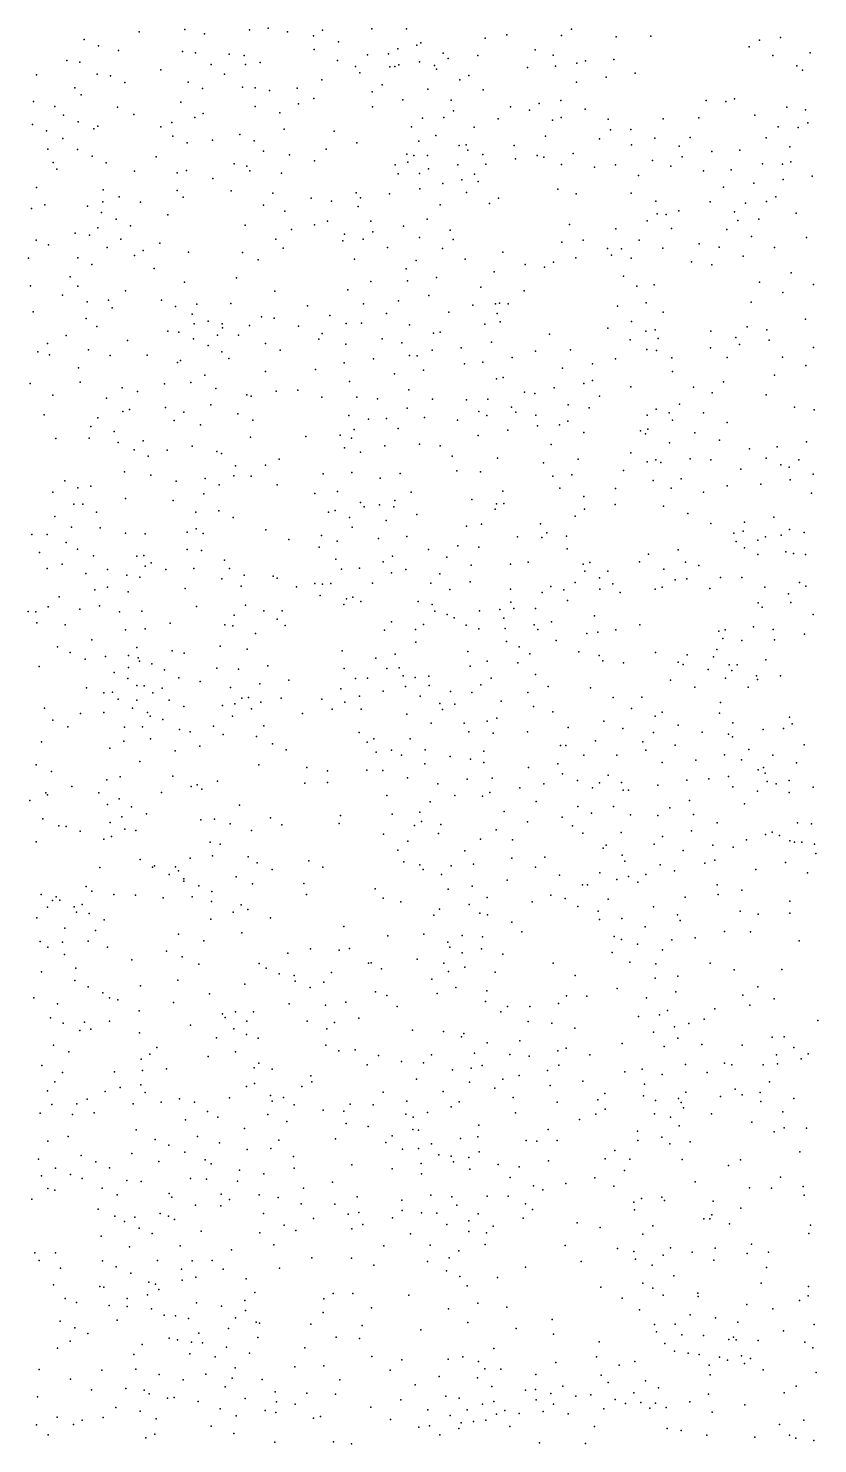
# Model space of a CAD drawing. Header units: inches. Extents: x 1412000 to 4237944, y 4931095 to 14792305.
# Drawn here: x 2823715.2 to 2823797.2, y 9862139 to 9862286 of the extents above; entities that cross this region are included whole.
import ezdxf

# ---------------------------------------------------------------- set-up
doc = ezdxf.new("R2010")
doc.units = ezdxf.units.IN
doc.header["$MEASUREMENT"] = 0

# ---------------------------------------------------------------- blocks, each defined once
blk = doc.blocks.new('SHORTSTLIDAR')
for p in [(1412175.59, 4931242.13), (1412180.32, 4931242.36), (1412187.06, 4931242.34), (1412188.98, 4931242.49), (1412191, 4931242.13), (1412194.65, 4931242.31), (1412199.75, 4931242.44), (1412203.36, 4931242.43), (1412220.5, 4931242.41), (1412169.89, 4931241.31), (1412171.35, 4931240.67), (1412182.37, 4931241.92), (1412193.69, 4931241.71), (1412196.28, 4931241.07), (1412204.42, 4931240.75), (1412204.84, 4931240.97), (1412211.54, 4931241.48), (1412213.77, 4931241.81), (1412219.46, 4931241.74), (1412225.13, 4931241.61), (1412228.75, 4931241.66), (1412240.04, 4931241.24), (1412242.21, 4931241.52), (1412173.44, 4931240.18), (1412180.08, 4931240.09), (1412181.43, 4931239.95), (1412184.93, 4931239.8), (1412186.5, 4931239.67), (1412193.76, 4931240.27), (1412199.31, 4931239.74), (1412201.49, 4931239.82), (1412202.45, 4931240.36), (1412207.18, 4931239.89), (1412207.7, 4931239.36), (1412210.76, 4931239.67), (1412216.73, 4931240.25), (1412218.59, 4931239.7), (1412224.89, 4931239.25), (1412238.95, 4931240.57), (1412241.42, 4931239.68), (1412245.3, 4931239.95), (1412168.08, 4931239.14), (1412169.44, 4931238.98), (1412171.21, 4931237.73), (1412177.83, 4931238.19), (1412183.07, 4931238.73), (1412184.44, 4931237.72), (1412186.64, 4931238.73), (1412188.15, 4931238.95), (1412196.18, 4931239.16), (1412198.07, 4931238.53), (1412198.5, 4931237.87), (1412201.63, 4931238.48), (1412202.15, 4931238.53), (1412202.55, 4931238.68), (1412204.71, 4931239.01), (1412206.26, 4931238.64), (1412206.47, 4931238.24), (1412215.93, 4931238.41), (1412218.83, 4931238.55), (1412221.06, 4931238.85), (1412221.96, 4931239.12), (1412227.11, 4931237.84), (1412243.91, 4931238.6), (1412244.51, 4931238.13), (1412164.91, 4931237.67), (1412168.91, 4931236.31), (1412172.62, 4931237.54), (1412174.09, 4931236.87), (1412180.69, 4931236.89), (1412186.32, 4931236.39), (1412187.64, 4931236.29), (1412192.01, 4931236.26), (1412194.57, 4931237.12), (1412200.83, 4931236.63), (1412208.91, 4931237.12), (1412209.85, 4931237.6), (1412221.01, 4931236.89), (1412224.1, 4931237.41), (1412164.61, 4931234.87), (1412169.55, 4931235.57), (1412179.91, 4931234.82), (1412182.17, 4931236.22), (1412189.12, 4931236.01), (1412193.74, 4931235.2), (1412199.79, 4931235.89), (1412202.99, 4931235.06), (1412205.58, 4931236.18), (1412208.01, 4931235.04), (1412211.31, 4931236.09), (1412219.4, 4931235), (1412234.5, 4931235), (1412236.54, 4931234.89), (1412237.43, 4931235.17), (1412166.82, 4931234.36), (1412167.74, 4931233.45), (1412173.34, 4931234.29), (1412175.03, 4931233.54), (1412182.23, 4931233.64), (1412187.64, 4931234.36), (1412190.21, 4931233.69), (1412192.13, 4931234.64), (1412199.83, 4931234.33), (1412208.26, 4931233.92), (1412214.18, 4931234.33), (1412216.14, 4931233.98), (1412217.15, 4931234.66), (1412221.92, 4931234.1), (1412239.54, 4931233.45), (1412242.86, 4931234.28), (1412244.83, 4931234.01), (1412164.52, 4931232.48), (1412165.97, 4931231.82), (1412169.26, 4931232.77), (1412170.88, 4931232.04), (1412171.29, 4931232.32), (1412177.84, 4931232.25), (1412178.98, 4931232.7), (1412181.38, 4931233.22), (1412190.65, 4931232), (1412203.88, 4931232.24), (1412205.02, 4931233.17), (1412207.24, 4931233.23), (1412210.38, 4931232.22), (1412212.89, 4931233.08), (1412218.53, 4931232.94), (1412219.43, 4931233.21), (1412224.3, 4931233.05), (1412224.56, 4931231.94), (1412226.66, 4931231.98), (1412230.01, 4931233.1), (1412233.73, 4931233.2), (1412241.99, 4931232.26), (1412244.05, 4931232.19), (1412245.04, 4931232.67), (1412167.67, 4931231.04), (1412179.07, 4931231.28), (1412180.59, 4931230.6), (1412183.22, 4931230.88), (1412186.05, 4931231.45), (1412187.52, 4931230.8), (1412195.86, 4931231.81), (1412198.21, 4931230.6), (1412204.64, 4931230.76), (1412206.42, 4931231.35), (1412209.57, 4931230.37), (1412217.81, 4931231.28), (1412223.42, 4931231), (1412226.73, 4931230.38), (1412229.16, 4931231.09), (1412232.84, 4931231.14), (1412240.72, 4931231.12), (1412166.09, 4931229.95), (1412169.17, 4931229.89), (1412170.7, 4931229.2), (1412177.37, 4931229.12), (1412188.49, 4931229.73), (1412191.19, 4931229.33), (1412195.03, 4931229.92), (1412203.39, 4931229.43), (1412204.11, 4931229.26), (1412205.53, 4931229.27), (1412208.82, 4931230.31), (1412209.73, 4931229.83), (1412211.29, 4931229.37), (1412214.56, 4931230.3), (1412214.68, 4931228.94), (1412216.95, 4931229.26), (1412217.63, 4931229.1), (1412220.68, 4931229.47), (1412231.7, 4931230.25), (1412231.99, 4931229.14), (1412235.07, 4931229.69), (1412237.98, 4931229.84), (1412243.19, 4931230.18), (1412166.66, 4931228.54), (1412167.05, 4931227.87), (1412172.16, 4931228.53), (1412175.1, 4931227.65), (1412179.53, 4931227.46), (1412180.49, 4931227.72), (1412185.45, 4931228.41), (1412186.79, 4931228.18), (1412187.1, 4931227.67), (1412190.38, 4931227.44), (1412193.82, 4931228.71), (1412202.19, 4931228.31), (1412203.5, 4931228.57), (1412204.72, 4931227.41), (1412205.65, 4931227.9), (1412208.68, 4931228.3), (1412211.59, 4931228.38), (1412219.45, 4931228.34), (1412222.89, 4931228.05), (1412225.09, 4931228.31), (1412228.91, 4931228.74), (1412230.82, 4931228.18), (1412234.2, 4931227.67), (1412237.1, 4931227.79), (1412240.34, 4931228.42), (1412242.43, 4931228.38), (1412243.29, 4931228.61), (1412164.92, 4931225.94), (1412183.24, 4931226.89), (1412202.48, 4931227.36), (1412207.14, 4931226.38), (1412209.11, 4931226.74), (1412210.41, 4931227.32), (1412210.81, 4931226.56), (1412227.48, 4931227.18), (1412236.31, 4931225.98), (1412239.46, 4931226.4), (1412242.5, 4931226.79), (1412245.51, 4931227.13), (1412171.85, 4931225.72), (1412173.51, 4931224.97), (1412179.54, 4931225.64), (1412180.17, 4931224.95), (1412185.15, 4931225.62), (1412189.48, 4931225.37), (1412193.46, 4931224.83), (1412195.57, 4931224.54), (1412198.13, 4931225.41), (1412198.57, 4931224.88), (1412201.59, 4931225.3), (1412204.75, 4931225.82), (1412209.58, 4931225.42), (1412212.91, 4931224.85), (1412219.07, 4931225.78), (1412220.98, 4931225.3), (1412226.7, 4931225.35), (1412229.25, 4931224.52), (1412240.77, 4931224.51), (1412241.73, 4931224.98), (1412164.4, 4931223.76), (1412165.8, 4931224.14), (1412170.21, 4931224.02), (1412171.66, 4931223.35), (1412171.82, 4931224.46), (1412175.74, 4931224.41), (1412178.57, 4931223.12), (1412188.51, 4931224.12), (1412190.73, 4931223.5), (1412198.35, 4931223.96), (1412206.87, 4931224.14), (1412211.97, 4931224.3), (1412229.42, 4931223.21), (1412230.33, 4931223.14), (1412231.66, 4931223.51), (1412234.9, 4931224.45), (1412237.43, 4931223.41), (1412238.57, 4931224.34), (1412243.86, 4931223.28), (1412171.29, 4931221.75), (1412173.19, 4931222.66), (1412174.7, 4931221.98), (1412186.6, 4931222.04), (1412191.4, 4931221.58), (1412193.82, 4931222.07), (1412195.15, 4931222.45), (1412199.66, 4931222.46), (1412203.05, 4931221.92), (1412205.52, 4931222.65), (1412220.3, 4931222.09), (1412225.11, 4931221.66), (1412228.38, 4931222.5), (1412230.88, 4931221.68), (1412236.65, 4931221.6), (1412237.79, 4931222.51), (1412239.98, 4931222.66), (1412164.89, 4931220.49), (1412168.93, 4931221.21), (1412170.44, 4931221.01), (1412173.67, 4931220.59), (1412177.74, 4931220.16), (1412189.79, 4931220.6), (1412196.76, 4931220.42), (1412196.93, 4931221.12), (1412198.85, 4931220.58), (1412199.87, 4931221.34), (1412204.7, 4931220.75), (1412207.9, 4931221.51), (1412208.2, 4931220.54), (1412219.51, 4931220.26), (1412221.73, 4931220.47), (1412227.52, 4931220.47), (1412233.78, 4931220.1), (1412239.21, 4931220.86), (1412244.91, 4931220.77), (1412164.08, 4931218.62), (1412166.18, 4931220), (1412169.22, 4931218.63), (1412172.26, 4931219.72), (1412175.11, 4931218.89), (1412176, 4931219.42), (1412180.7, 4931219.25), (1412186.33, 4931219.2), (1412190.55, 4931219.66), (1412201.4, 4931219.71), (1412207.09, 4931219.61), (1412213.37, 4931219.24), (1412220.94, 4931218.64), (1412224.23, 4931219.61), (1412224.67, 4931218.93), (1412225.7, 4931219.59), (1412226.71, 4931218.6), (1412230, 4931219.65), (1412235.86, 4931219.75), (1412238.34, 4931218.83), (1412241.59, 4931219.72), (1412170.68, 4931217.96), (1412177.15, 4931217.53), (1412187.96, 4931218.45), (1412197.95, 4931218.5), (1412203.31, 4931217.49), (1412204.37, 4931218.37), (1412209.47, 4931218.49), (1412212.48, 4931217.19), (1412215.69, 4931217.96), (1412217.69, 4931217.66), (1412218.63, 4931218.21), (1412232.97, 4931218.23), (1412235.07, 4931217.92), (1412164.29, 4931215.74), (1412168.43, 4931216.66), (1412169.22, 4931215.71), (1412180.3, 4931216.1), (1412185.7, 4931216.57), (1412199.64, 4931216.2), (1412203.45, 4931216.26), (1412206.48, 4931216.59), (1412225.9, 4931216.73), (1412227.28, 4931215.7), (1412229.1, 4931215.85), (1412240.04, 4931216.11), (1412243.33, 4931217.09), (1412245.65, 4931215.87), (1412167.62, 4931214.77), (1412172.4, 4931214.26), (1412174.16, 4931215.2), (1412177.92, 4931214.23), (1412189.69, 4931215.17), (1412197.25, 4931215.31), (1412202.54, 4931214.19), (1412205.67, 4931214.73), (1412211.07, 4931215.61), (1412215.57, 4931215.22), (1412242.45, 4931215.04), (1412164.58, 4931213.04), (1412170.18, 4931214.07), (1412172.8, 4931213.46), (1412179.38, 4931213.58), (1412181.08, 4931212.8), (1412181.59, 4931213.84), (1412185.12, 4931213.91), (1412193.06, 4931213.67), (1412198.88, 4931213.86), (1412201.29, 4931212.86), (1412207.75, 4931213), (1412210.26, 4931213.72), (1412212.62, 4931213.88), (1412212.79, 4931212.86), (1412213.02, 4931213.95), (1412213.91, 4931213.85), (1412225.27, 4931213.62), (1412228.27, 4931213.97), (1412230.01, 4931213.01), (1412239.16, 4931214.05), (1412170.07, 4931212.35), (1412171.18, 4931211.51), (1412181.31, 4931211.79), (1412182.75, 4931212.06), (1412184.22, 4931211.8), (1412184.24, 4931211.39), (1412187.05, 4931211.62), (1412188.28, 4931212.5), (1412189.63, 4931212.39), (1412192.14, 4931211.56), (1412195.41, 4931212.64), (1412197.08, 4931211.82), (1412198.69, 4931211.87), (1412203.66, 4931211.69), (1412211.51, 4931211.74), (1412213.09, 4931211.98), (1412224.29, 4931211.34), (1412226.73, 4931212.04), (1412238.74, 4931211.47), (1412244.82, 4931212.26), (1412168.01, 4931210.59), (1412174.39, 4931210.07), (1412178.56, 4931211.04), (1412179.72, 4931210.93), (1412181.24, 4931210.23), (1412183.71, 4931210.6), (1412185.92, 4931210.62), (1412194.25, 4931210.18), (1412194.61, 4931210.77), (1412200.83, 4931210.23), (1412202.86, 4931209.81), (1412206.16, 4931210.81), (1412206.86, 4931210.94), (1412212.19, 4931209.89), (1412218.23, 4931210.71), (1412226.61, 4931210.11), (1412228.21, 4931211.03), (1412229.21, 4931211.15), (1412229.51, 4931210.25), (1412234.98, 4931211.03), (1412237.58, 4931210.37), (1412240.78, 4931211.16), (1412241.03, 4931210.1), (1412165.07, 4931208.88), (1412166.05, 4931209.73), (1412166.27, 4931208.58), (1412170.33, 4931209.09), (1412172.58, 4931208.51), (1412176.42, 4931208.53), (1412182.74, 4931209.55), (1412184.19, 4931208.89), (1412188.7, 4931209.76), (1412190.25, 4931209.06), (1412197.06, 4931209.67), (1412203.68, 4931208.5), (1412204.48, 4931208.46), (1412206.04, 4931209.05), (1412209.04, 4931209.28), (1412214.34, 4931208.3), (1412216.77, 4931208.95), (1412220.4, 4931209.08), (1412228.33, 4931209.11), (1412229.35, 4931209.03), (1412234.95, 4931209.31), (1412237.97, 4931209.65), (1412242.41, 4931208.31), (1412245.66, 4931209.32), (1412169.29, 4931207.21), (1412179.57, 4931207.78), (1412179.89, 4931207.98), (1412184.89, 4931208.17), (1412188.71, 4931206.83), (1412193.91, 4931207.03), (1412196.89, 4931207.74), (1412199.93, 4931208.15), (1412205.13, 4931206.96), (1412209.37, 4931207.64), (1412211.29, 4931207.81), (1412219.58, 4931207.18), (1412222.69, 4931207.64), (1412225.07, 4931208.14), (1412230.93, 4931208.27), (1412236.68, 4931208.29), (1412244.85, 4931207.46), (1412164.26, 4931205.6), (1412169.45, 4931205.74), (1412178.21, 4931205.54), (1412180.97, 4931205.71), (1412182.41, 4931206.45), (1412197.45, 4931205.8), (1412202.12, 4931206.58), (1412212.71, 4931206.09), (1412213.42, 4931206.2), (1412221.8, 4931205.59), (1412222.69, 4931205.9), (1412231.01, 4931206.82), (1412236.29, 4931205.78), (1412241.6, 4931206.45), (1412166.61, 4931204.39), (1412172.19, 4931204.07), (1412173.81, 4931205.14), (1412175.41, 4931204.76), (1412183.57, 4931205.08), (1412186.78, 4931204.4), (1412187.22, 4931204.28), (1412189.82, 4931204.79), (1412192.06, 4931204.9), (1412194.55, 4931204.17), (1412198.19, 4931204.16), (1412200.34, 4931203.99), (1412203.61, 4931204.94), (1412206.05, 4931203.95), (1412209.58, 4931203.89), (1412211.8, 4931203.98), (1412215.61, 4931204.68), (1412216.69, 4931204.55), (1412218.69, 4931205.14), (1412223.4, 4931204.26), (1412226.66, 4931205.24), (1412233.17, 4931205.2), (1412235.1, 4931204.62), (1412240.73, 4931204.41), (1412173.89, 4931202.68), (1412174.59, 4931202.88), (1412178.34, 4931203.1), (1412180.23, 4931202.62), (1412183.03, 4931203.36), (1412185.85, 4931202.45), (1412203.42, 4931203.02), (1412210.86, 4931202.68), (1412214.27, 4931203.13), (1412214.72, 4931202.62), (1412220.16, 4931203.36), (1412222.35, 4931203.07), (1412229.31, 4931202.91), (1412230.65, 4931202.53), (1412231.72, 4931203.43), (1412234.22, 4931202.53), (1412243.67, 4931203.13), (1412245.7, 4931202.84), (1412165.73, 4931202.33), (1412170.55, 4931201.14), (1412171.3, 4931202.02), (1412179.23, 4931201.73), (1412181.95, 4931201.31), (1412187.4, 4931201.77), (1412197.36, 4931202.28), (1412199.43, 4931201.87), (1412201.28, 4931201.97), (1412205.23, 4931202.05), (1412208.67, 4931201.78), (1412211.72, 4931202.27), (1412216.8, 4931202.31), (1412216.98, 4931201.19), (1412219.27, 4931201.28), (1412220.11, 4931201.68), (1412228.36, 4931202.31), (1412231.01, 4931201.78), (1412236.66, 4931201.55), (1412166.92, 4931199.86), (1412170.39, 4931199.92), (1412173, 4931200.6), (1412176.02, 4931199.64), (1412187.14, 4931200), (1412192.92, 4931200.07), (1412196.47, 4931200.21), (1412197.65, 4931199.92), (1412197.91, 4931200.82), (1412202.51, 4931200.93), (1412210.81, 4931200.18), (1412213.9, 4931200.74), (1412221.78, 4931200.51), (1412227.67, 4931200.68), (1412228.19, 4931200.36), (1412228.42, 4931200.86), (1412233.33, 4931200.47), (1412235.87, 4931199.7), (1412244.93, 4931199.53), (1412173.39, 4931199.47), (1412175.07, 4931198.7), (1412176.53, 4931198.05), (1412178.5, 4931198.65), (1412181.1, 4931199.08), (1412183.64, 4931198.54), (1412184.14, 4931198.33), (1412196.93, 4931198.92), (1412198.58, 4931198.44), (1412201.1, 4931199.1), (1412204.7, 4931199.3), (1412206.87, 4931199.13), (1412208.09, 4931198.05), (1412218.39, 4931199.24), (1412226.68, 4931198.38), (1412230.67, 4931199.42), (1412238.99, 4931198.79), (1412241.88, 4931199.01), (1412185.6, 4931197.04), (1412188.71, 4931197.11), (1412190.12, 4931197.72), (1412212.82, 4931197.83), (1412217.58, 4931197.36), (1412221.19, 4931197.74), (1412225.89, 4931196.55), (1412228.37, 4931197.44), (1412229.25, 4931197.67), (1412229.8, 4931197.4), (1412232.82, 4931197.76), (1412234.99, 4931197.66), (1412238.09, 4931196.7), (1412240.72, 4931197.84), (1412242.25, 4931197.15), (1412243.13, 4931196.91), (1412244.11, 4931197.66), (1412167.88, 4931195.48), (1412174.05, 4931196.41), (1412176.79, 4931196.08), (1412179.42, 4931195.46), (1412182.43, 4931195.73), (1412183.9, 4931195.07), (1412185.41, 4931196.01), (1412187.21, 4931195.95), (1412189.93, 4931195.07), (1412194.72, 4931196.22), (1412197.67, 4931196.35), (1412200.61, 4931195.77), (1412202.71, 4931196.23), (1412208.58, 4931196.51), (1412211.05, 4931196.42), (1412218.56, 4931195.97), (1412220.53, 4931196.09), (1412228.98, 4931195.51), (1412231.91, 4931195.68), (1412240.19, 4931195.13), (1412243.22, 4931195.6), (1412245.62, 4931196.16), (1412166.62, 4931194.31), (1412169.21, 4931194.76), (1412170.55, 4931194.92), (1412174.18, 4931193.64), (1412182.32, 4931194.14), (1412193.83, 4931194.16), (1412196.19, 4931194.36), (1412203.86, 4931194.29), (1412213.38, 4931194.39), (1412219.29, 4931194.71), (1412221.77, 4931193.85), (1412225.07, 4931194.67), (1412230.87, 4931194.73), (1412234.2, 4931194.3), (1412236.66, 4931194.95), (1412245.43, 4931194.21), (1412168.8, 4931193.04), (1412169.74, 4931193.07), (1412171.17, 4931192.23), (1412179.12, 4931193.43), (1412181.48, 4931192.22), (1412183.86, 4931192.37), (1412195.27, 4931192.24), (1412195.95, 4931192.39), (1412198.57, 4931193.23), (1412198.97, 4931192.78), (1412200.57, 4931192.99), (1412202.06, 4931192.77), (1412202.16, 4931193.44), (1412210.14, 4931193.55), (1412212.59, 4931192.54), (1412212.71, 4931193.1), (1412213.48, 4931193.12), (1412221.84, 4931192.54), (1412225.03, 4931193.01), (1412230.05, 4931192.86), (1412166.84, 4931191.78), (1412168.56, 4931190.68), (1412185.34, 4931191.68), (1412197.45, 4931191.66), (1412201.25, 4931191.35), (1412204.42, 4931191.99), (1412209.58, 4931190.77), (1412211.17, 4931190.98), (1412217.29, 4931191), (1412220.88, 4931191.8), (1412232.6, 4931192.08), (1412234.97, 4931191.04), (1412238.49, 4931191.2), (1412241.54, 4931191.71), (1412164.44, 4931189.9), (1412166.03, 4931189.9), (1412171.54, 4931190.58), (1412174.18, 4931190.03), (1412176.21, 4931189.99), (1412180.57, 4931190.13), (1412181.52, 4931190.51), (1412182.23, 4931190.01), (1412188.74, 4931190.38), (1412191.15, 4931189.38), (1412194.53, 4931189.81), (1412196.16, 4931189.2), (1412197.7, 4931190.65), (1412200.45, 4931189.5), (1412203.41, 4931189.69), (1412214.88, 4931189.65), (1412217.41, 4931189.58), (1412217.93, 4931190.09), (1412219.99, 4931189.73), (1412237.36, 4931190.04), (1412237.61, 4931189.18), (1412238.33, 4931190.25), (1412239.87, 4931189.32), (1412240.65, 4931189.66), (1412242.28, 4931189.84), (1412243.14, 4931190.41), (1412244.69, 4931190.11), (1412165.22, 4931188.02), (1412168.02, 4931189.08), (1412169.18, 4931188.38), (1412176.09, 4931187.74), (1412180.56, 4931188.36), (1412182.06, 4931188.25), (1412194.29, 4931188.58), (1412205.66, 4931188.34), (1412208.68, 4931188.71), (1412210.88, 4931188.58), (1412220.05, 4931188.4), (1412228.52, 4931187.86), (1412231.59, 4931188.32), (1412238.49, 4931188.52), (1412239.87, 4931187.84), (1412242.78, 4931188.09), (1412243.56, 4931187.94), (1412244.81, 4931187.83), (1412166.03, 4931186.37), (1412167.6, 4931186.82), (1412170.83, 4931187.7), (1412172.29, 4931186.27), (1412175.33, 4931187.64), (1412176.21, 4931186.6), (1412176.83, 4931186.97), (1412178.37, 4931186.28), (1412181.26, 4931186.38), (1412184.44, 4931187.24), (1412184.98, 4931186.36), (1412196.03, 4931187.35), (1412196.62, 4931186.31), (1412198.47, 4931186.39), (1412200.95, 4931187.05), (1412201.91, 4931187.64), (1412203.28, 4931186.27), (1412207.55, 4931187.55), (1412210.08, 4931186.73), (1412214.16, 4931186.81), (1412215.99, 4931187.04), (1412221.71, 4931186.83), (1412222.41, 4931187), (1412227.56, 4931187.06), (1412230.1, 4931186.3), (1412232.34, 4931187.04), (1412233.74, 4931186.67), (1412170.03, 4931185.85), (1412174.3, 4931185.69), (1412175.65, 4931185.46), (1412184.17, 4931185.3), (1412186.49, 4931185.67), (1412189.52, 4931185.59), (1412189.92, 4931185.36), (1412193.84, 4931184.8), (1412195.51, 4931184.81), (1412199.84, 4931184.84), (1412201.79, 4931185.93), (1412205.9, 4931184.84), (1412206.81, 4931185.83), (1412209.96, 4931185), (1412220.89, 4931184.92), (1412221.89, 4931186.11), (1412223.4, 4931185.42), (1412224.28, 4931186.1), (1412224.79, 4931184.79), (1412231.27, 4931185.21), (1412232.5, 4931185.3), (1412236, 4931185.45), (1412238.2, 4931185.43), (1412244.18, 4931184.92), (1412167.28, 4931183.42), (1412170.98, 4931184.16), (1412172.31, 4931184.42), (1412174.46, 4931183.95), (1412180.35, 4931184.28), (1412186.2, 4931184.52), (1412191.93, 4931184.47), (1412194.4, 4931183.58), (1412194.62, 4931184.75), (1412197.8, 4931183.41), (1412207.85, 4931184.19), (1412214.18, 4931184.22), (1412217.47, 4931183.87), (1412218.35, 4931184.49), (1412219.69, 4931184.14), (1412223.45, 4931184.22), (1412225.55, 4931183.89), (1412229.21, 4931184.23), (1412229.91, 4931184.43), (1412234.89, 4931184.29), (1412240.58, 4931184.43), (1412243.05, 4931183.74), (1412244.85, 4931184.53), (1412164.07, 4931181.9), (1412164.85, 4931181.87), (1412166.13, 4931182.39), (1412169.42, 4931182.14), (1412171.47, 4931182.48), (1412173.56, 4931181.86), (1412175.88, 4931181.95), (1412181.54, 4931182.41), (1412186.65, 4931182.56), (1412188.54, 4931181.98), (1412190.46, 4931181.96), (1412196.85, 4931182.64), (1412197.12, 4931183.23), (1412198.6, 4931182.93), (1412204.58, 4931182.96), (1412206.03, 4931182.63), (1412206.3, 4931181.94), (1412210.94, 4931181.96), (1412213.07, 4931182.13), (1412214.19, 4931182.87), (1412214.52, 4931182.2), (1412216.75, 4931182.21), (1412220.08, 4931183.05), (1412239.88, 4931182.81), (1412240.3, 4931182.36), (1412243.28, 4931182.85), (1412164.96, 4931180.73), (1412167.9, 4931180.51), (1412178.8, 4931180.69), (1412184.49, 4931180.53), (1412185.32, 4931180.41), (1412185.47, 4931181.52), (1412189.92, 4931181.1), (1412190.76, 4931180.44), (1412201.82, 4931180.83), (1412205.14, 4931180.56), (1412207.59, 4931181.59), (1412208.33, 4931181.26), (1412209.55, 4931180.49), (1412213.47, 4931181.2), (1412216.62, 4931180.51), (1412218.42, 4931180.84), (1412222.88, 4931181.45), (1412227.61, 4931180.52), (1412245.6, 4931181.59), (1412170.68, 4931178.95), (1412174.16, 4931180.01), (1412176.21, 4931180.1), (1412187.66, 4931179.63), (1412201.09, 4931179.95), (1412204.31, 4931180.02), (1412210.86, 4931180.12), (1412213.61, 4931180.13), (1412217.02, 4931180.03), (1412218.9, 4931178.9), (1412222.09, 4931179.62), (1412223.23, 4931179.77), (1412225.11, 4931180), (1412235.8, 4931179.86), (1412236.23, 4931179.09), (1412236.48, 4931180.01), (1412239.41, 4931180.31), (1412241.44, 4931180.02), (1412241.6, 4931178.97), (1412244.7, 4931179.55), (1412167.11, 4931178.23), (1412168.41, 4931177.65), (1412175.36, 4931178.17), (1412179.03, 4931177.82), (1412180.26, 4931177.57), (1412184.02, 4931178.31), (1412186.8, 4931178), (1412196.67, 4931177.82), (1412202.19, 4931177.48), (1412204.34, 4931178.72), (1412209.73, 4931177.76), (1412213.74, 4931178.8), (1412215.05, 4931178.24), (1412216.17, 4931177.5), (1412221.25, 4931177.71), (1412229.22, 4931177.66), (1412232.52, 4931177.42), (1412235.59, 4931177.97), (1412238.19, 4931178.88), (1412165.2, 4931176.18), (1412169.97, 4931176.94), (1412172.08, 4931177.24), (1412174.47, 4931176.1), (1412174.48, 4931177.35), (1412175.5, 4931177.08), (1412175.64, 4931176.73), (1412176.89, 4931176.46), (1412183.65, 4931176.03), (1412188.95, 4931176.27), (1412196.89, 4931175.97), (1412200.19, 4931177.06), (1412201.32, 4931175.97), (1412202.59, 4931176.04), (1412209.99, 4931176.22), (1412211.74, 4931176.76), (1412214.93, 4931176.59), (1412223.37, 4931177.33), (1412223.77, 4931176.79), (1412225.91, 4931176.56), (1412231.59, 4931176.64), (1412232.11, 4931176.39), (1412235.24, 4931177.2), (1412236.88, 4931176.37), (1412237.7, 4931176.35), (1412240.7, 4931176.89), (1412172.99, 4931175.56), (1412174.41, 4931174.94), (1412178.22, 4931175.85), (1412179.7, 4931175.02), (1412181.94, 4931174.65), (1412185.9, 4931175.9), (1412191.15, 4931174.78), (1412198.06, 4931174.94), (1412199.3, 4931174.99), (1412203, 4931175.21), (1412204.26, 4931175.06), (1412205.69, 4931175.19), (1412212.17, 4931174.99), (1412216.77, 4931175.37), (1412230.78, 4931174.76), (1412234.69, 4931175.89), (1412236.51, 4931174.98), (1412237.16, 4931175.76), (1412239.72, 4931175.23), (1412239.82, 4931174.85), (1412242.23, 4931175.23), (1412170.12, 4931173.97), (1412171.92, 4931173.46), (1412172.83, 4931173.54), (1412175.33, 4931174.22), (1412176.11, 4931174.17), (1412177.01, 4931173.46), (1412177.99, 4931173.93), (1412185.06, 4931174), (1412188.13, 4931174.39), (1412196.53, 4931173.86), (1412198.48, 4931173.1), (1412200.93, 4931173.63), (1412203.27, 4931174.1), (1412204.79, 4931173.1), (1412205.71, 4931174.22), (1412207.92, 4931173.6), (1412210.15, 4931173.49), (1412211.07, 4931174.28), (1412215.96, 4931173.48), (1412218.09, 4931174.1), (1412222.49, 4931173.97), (1412227.82, 4931173.01), (1412233.3, 4931174.06), (1412238.87, 4931174.05), (1412165.75, 4931171.85), (1412173.4, 4931172.79), (1412174.9, 4931171.85), (1412175.33, 4931172.68), (1412178.72, 4931172.69), (1412180.23, 4931172.03), (1412184.25, 4931172.13), (1412185.54, 4931172.3), (1412186.27, 4931172.92), (1412186.96, 4931172.98), (1412187.25, 4931171.78), (1412188.24, 4931172.47), (1412190.33, 4931172.9), (1412194.55, 4931172.81), (1412195.63, 4931171.76), (1412196.94, 4931172.5), (1412198.65, 4931171.75), (1412206.81, 4931172.34), (1412207.11, 4931171.72), (1412208.4, 4931172.28), (1412213.19, 4931172.59), (1412216.56, 4931172.04), (1412224.84, 4931172.96), (1412226.72, 4931171.84), (1412236, 4931172.44), (1412166.63, 4931170.61), (1412169.5, 4931171.32), (1412171.91, 4931171.4), (1412176.47, 4931171.41), (1412176.73, 4931171.02), (1412178.03, 4931170.69), (1412185.29, 4931171.04), (1412192.54, 4931171.3), (1412203.41, 4931171.24), (1412205.93, 4931170.3), (1412209.34, 4931170.3), (1412211.73, 4931170.53), (1412212.73, 4931170.84), (1412218.56, 4931171.5), (1412223.87, 4931170.5), (1412229.19, 4931171.05), (1412229.93, 4931171.44), (1412231.6, 4931170.11), (1412235.88, 4931171.36), (1412237.28, 4931170.35), (1412243.14, 4931170.92), (1412243.43, 4931170.24), (1412168.18, 4931169.91), (1412174.07, 4931169.9), (1412175.92, 4931169.93), (1412176.77, 4931168.68), (1412179.79, 4931169.66), (1412180.89, 4931169.41), (1412183.32, 4931170), (1412184.3, 4931169.14), (1412187.79, 4931168.91), (1412188.55, 4931170.02), (1412198.43, 4931169.35), (1412199.98, 4931168.67), (1412203.73, 4931168.68), (1412209.84, 4931169.41), (1412212.38, 4931169.27), (1412215.94, 4931169.41), (1412220.14, 4931169.84), (1412225.82, 4931169.75), (1412229.01, 4931169.34), (1412234.09, 4931169.37), (1412236.83, 4931169.15), (1412237.23, 4931168.87), (1412240.4, 4931169.64), (1412242.54, 4931169.74), (1412165.45, 4931168.36), (1412172.54, 4931167.7), (1412173.98, 4931168.43), (1412179.34, 4931167.43), (1412181.89, 4931167.92), (1412189.45, 4931168.15), (1412190.86, 4931167.52), (1412199.26, 4931168.32), (1412200.22, 4931167.29), (1412201.79, 4931167.49), (1412205.29, 4931167.53), (1412211.4, 4931167.38), (1412219.35, 4931167.99), (1412219.91, 4931167.99), (1412223, 4931168.48), (1412227.9, 4931168.38), (1412228.22, 4931167.51), (1412231.27, 4931168.02), (1412238.93, 4931167.58), (1412244.69, 4931168.06), (1412164.88, 4931165.98), (1412175.65, 4931166.32), (1412188.01, 4931165.97), (1412193.01, 4931165.7), (1412202.85, 4931166.98), (1412205.28, 4931166.07), (1412207.89, 4931166.85), (1412210.02, 4931166.58), (1412211.41, 4931166.22), (1412216.05, 4931165.71), (1412219.07, 4931166.07), (1412221.78, 4931166.99), (1412225.2, 4931166.99), (1412229.93, 4931166.22), (1412233.41, 4931166.47), (1412236.41, 4931167.01), (1412238.17, 4931166.49), (1412240.45, 4931165.71), (1412241.43, 4931166.98), (1412243.89, 4931166.18), (1412166.47, 4931165.3), (1412172.24, 4931164.41), (1412173.63, 4931164.72), (1412179.07, 4931164.79), (1412183.73, 4931164.29), (1412195.16, 4931165.37), (1412199.24, 4931165.41), (1412200.9, 4931165.39), (1412203.48, 4931164.62), (1412209.67, 4931164.5), (1412212.26, 4931164.59), (1412219.56, 4931165.04), (1412221.11, 4931164.35), (1412224.3, 4931164.92), (1412232.5, 4931164.39), (1412234.77, 4931164.52), (1412236.8, 4931164.75), (1412239.88, 4931165.45), (1412240.64, 4931165.11), (1412240.83, 4931164.26), (1412243.1, 4931164.34), (1412165.9, 4931163.06), (1412166.05, 4931162.86), (1412168.59, 4931163.73), (1412171.41, 4931163.08), (1412177.9, 4931163.11), (1412180.98, 4931163.73), (1412181.62, 4931163.89), (1412182.1, 4931163.44), (1412192.79, 4931164.06), (1412195.15, 4931164.13), (1412201.32, 4931162.79), (1412206.62, 4931164.02), (1412208.39, 4931162.8), (1412211.26, 4931162.72), (1412212.03, 4931163.09), (1412215.12, 4931163.59), (1412217.62, 4931164), (1412222.67, 4931163.59), (1412223.4, 4931164.12), (1412225.69, 4931164.15), (1412225.86, 4931163.33), (1412226.41, 4931163.33), (1412229.47, 4931163.86), (1412237.25, 4931163.68), (1412239.82, 4931163.23), (1412241.76, 4931164.02), (1412243.13, 4931163.09), (1412245.6, 4931163.66), (1412164.22, 4931162.27), (1412172.29, 4931161.84), (1412173.51, 4931162.43), (1412174.79, 4931161.6), (1412186.02, 4931161.78), (1412205.81, 4931162.15), (1412216.83, 4931162.16), (1412221.16, 4931161.64), (1412224.85, 4931161.65), (1412230.71, 4931161.52), (1412232.75, 4931162.26), (1412238.47, 4931161.94), (1412165.57, 4931160.36), (1412172.56, 4931159.97), (1412173.8, 4931160.59), (1412176.35, 4931160.89), (1412181.98, 4931160.26), (1412183.43, 4931160.35), (1412185.04, 4931159.86), (1412189.23, 4931160.47), (1412196.36, 4931159.87), (1412196.52, 4931160.72), (1412201.86, 4931160.86), (1412204.73, 4931161.06), (1412204.91, 4931160.1), (1412206.92, 4931159.79), (1412213.51, 4931161.12), (1412215.92, 4931160.04), (1412219.55, 4931160.54), (1412222.59, 4931160.94), (1412226.62, 4931160.79), (1412229.48, 4931160.72), (1412233.17, 4931160.81), (1412235.64, 4931159.95), (1412243.99, 4931159.94), (1412245.44, 4931159.86), (1412167.23, 4931159.64), (1412168.02, 4931159.57), (1412169.45, 4931159.09), (1412172.73, 4931158.52), (1412174.09, 4931159.29), (1412175.24, 4931159.14), (1412187.25, 4931159.14), (1412190.4, 4931159.74), (1412200.96, 4931158.78), (1412204.2, 4931159.69), (1412206.69, 4931158.85), (1412212.69, 4931159.23), (1412220.59, 4931159.64), (1412221.69, 4931158.89), (1412225.66, 4931158.94), (1412229.96, 4931158.54), (1412232.98, 4931159.12), (1412240.67, 4931158.73), (1412241.35, 4931158.99), (1412242.12, 4931158.63), (1412164.89, 4931157.98), (1412171.91, 4931158.25), (1412182.98, 4931157.96), (1412183.99, 4931157.72), (1412202.45, 4931157.11), (1412203.5, 4931158.05), (1412209.41, 4931157.04), (1412211.04, 4931158.25), (1412214.36, 4931158.19), (1412223.79, 4931157.31), (1412224.09, 4931157.64), (1412229.08, 4931157.75), (1412232.09, 4931157.07), (1412235.19, 4931157.64), (1412237.31, 4931157.44), (1412238.69, 4931158.18), (1412243.18, 4931158.08), (1412243.67, 4931157.93), (1412244.43, 4931157.96), (1412245.74, 4931157.73), (1412175.68, 4931156.14), (1412177.17, 4931155.47), (1412179.36, 4931155.39), (1412180.88, 4931156.27), (1412183.21, 4931156.51), (1412186.9, 4931156.43), (1412187.86, 4931155.78), (1412193.2, 4931156.01), (1412203.09, 4931155.9), (1412204.73, 4931155.6), (1412208, 4931155.48), (1412210.32, 4931155.65), (1412214.29, 4931156.27), (1412217.75, 4931156.38), (1412225.77, 4931156.58), (1412226.04, 4931155.98), (1412229.73, 4931155.58), (1412234.37, 4931155.77), (1412235.41, 4931156.08), (1412242.75, 4931155.83), (1412245.88, 4931156.76), (1412171.5, 4931155.32), (1412176.96, 4931155.33), (1412178.69, 4931154.57), (1412179.69, 4931154.98), (1412180.23, 4931154.12), (1412185.67, 4931154.35), (1412189.4, 4931155.1), (1412194.66, 4931155.36), (1412205.08, 4931155.11), (1412206.99, 4931154.59), (1412213.83, 4931153.99), (1412216.76, 4931155.33), (1412219.25, 4931154.52), (1412223.46, 4931154.77), (1412225.21, 4931154.06), (1412226.43, 4931154.39), (1412228.24, 4931154.58), (1412231.19, 4931154.98), (1412239.65, 4931155.09), (1412245.02, 4931154.75), (1412165.42, 4931152.51), (1412170.09, 4931153.34), (1412170.67, 4931152.84), (1412172.96, 4931152.51), (1412175.19, 4931152.43), (1412180.24, 4931153.88), (1412181.8, 4931153.41), (1412183.15, 4931152.81), (1412187.35, 4931153.6), (1412192.69, 4931153.65), (1412192.96, 4931152.5), (1412200.09, 4931153.09), (1412207.68, 4931153.05), (1412210.17, 4931153.36), (1412218.36, 4931152.44), (1412221.63, 4931153.52), (1412222.15, 4931153.52), (1412227.38, 4931153.8), (1412235.62, 4931153.51), (1412235.74, 4931152.51), (1412238.2, 4931152.97), (1412166.05, 4931151.2), (1412166.57, 4931151.9), (1412166.95, 4931152.28), (1412167.33, 4931151.91), (1412168.85, 4931151.23), (1412169.65, 4931151.46), (1412178.08, 4931152.16), (1412181.09, 4931152.28), (1412183.09, 4931151.78), (1412186.2, 4931151.45), (1412200.95, 4931152.14), (1412202.79, 4931151.73), (1412206.78, 4931150.99), (1412209.86, 4931151.47), (1412211.74, 4931152.2), (1412216.43, 4931151.73), (1412219.84, 4931152.08), (1412221.17, 4931151.25), (1412224.32, 4931152.02), (1412229.02, 4931151.21), (1412232.31, 4931152.24), (1412243.19, 4931151.8), (1412164.97, 4931150.07), (1412169.09, 4931150.67), (1412170.39, 4931150.54), (1412171.94, 4931149.86), (1412183.03, 4931149.96), (1412185.36, 4931150.67), (1412186.88, 4931150.94), (1412189.22, 4931150.09), (1412206.21, 4931150.36), (1412210.99, 4931150.56), (1412211.77, 4931150.41), (1412214.3, 4931149.64), (1412223.28, 4931150.79), (1412223.41, 4931149.91), (1412225.74, 4931150), (1412231.52, 4931150.39), (1412231.78, 4931149.81), (1412238.03, 4931150.79), (1412239.91, 4931150.48), (1412243.19, 4931150.58), (1412167.88, 4931149.01), (1412171.04, 4931148.77), (1412179.66, 4931148.38), (1412186.26, 4931148.54), (1412196.86, 4931149.18), (1412201.41, 4931148.21), (1412205.15, 4931148.39), (1412209.15, 4931148.26), (1412211.27, 4931148.1), (1412215.34, 4931148.63), (1412224.95, 4931148.16), (1412228.14, 4931149.15), (1412233.35, 4931148.02), (1412236.4, 4931148.65), (1412239.11, 4931148.63), (1412165.32, 4931147.61), (1412166.11, 4931147.04), (1412167.63, 4931147.55), (1412170.28, 4931147.67), (1412172.31, 4931147.05), (1412178.43, 4931146.61), (1412182.32, 4931147.7), (1412193.39, 4931146.86), (1412196.37, 4931146.72), (1412197.44, 4931146.89), (1412207.66, 4931147.54), (1412207.88, 4931147.02), (1412211.14, 4931146.86), (1412225.69, 4931147.84), (1412227.37, 4931147.34), (1412229.97, 4931146.77), (1412230.93, 4931147.81), (1412244.16, 4931147.68), (1412167.84, 4931146.28), (1412174.83, 4931145.72), (1412180.07, 4931146.04), (1412181.8, 4931145.28), (1412188.07, 4931145.34), (1412191.02, 4931146.43), (1412199.41, 4931145.38), (1412199.68, 4931145.42), (1412204.48, 4931145.8), (1412207.23, 4931145.39), (1412209.13, 4931146.46), (1412213.38, 4931146.32), (1412218.6, 4931145.37), (1412224.72, 4931146.48), (1412226.57, 4931145.48), (1412229.28, 4931145.3), (1412234.91, 4931145.37), (1412165.45, 4931144.47), (1412169.02, 4931144.86), (1412179.62, 4931143.61), (1412188.79, 4931144.84), (1412190.13, 4931144.25), (1412191.7, 4931144.08), (1412195.57, 4931144.41), (1412200.77, 4931144.78), (1412206.01, 4931143.71), (1412207.73, 4931144.52), (1412209.42, 4931144.95), (1412212.56, 4931144.43), (1412220.88, 4931144.09), (1412229.19, 4931143.83), (1412231.55, 4931144.03), (1412237.4, 4931144.69), (1412242.37, 4931144.7), (1412168.9, 4931143.56), (1412170.3, 4931142.93), (1412171.81, 4931142.28), (1412175.71, 4931143.03), (1412182.91, 4931142.18), (1412186.56, 4931143.19), (1412191.79, 4931143.52), (1412193.36, 4931142.83), (1412194.79, 4931143.39), (1412200.13, 4931142.39), (1412206.54, 4931142.22), (1412208.5, 4931142.83), (1412211.72, 4931142.51), (1412225.24, 4931142.75), (1412231.35, 4931142.4), (1412239.86, 4931142.92), (1412164.65, 4931141.77), (1412167.11, 4931141.16), (1412172.5, 4931141.78), (1412173.37, 4931141.58), (1412179.15, 4931141.3), (1412191.18, 4931141.15), (1412194.93, 4931141), (1412197.06, 4931141.33), (1412201.32, 4931142.01), (1412202.39, 4931140.87), (1412211.57, 4931141.4), (1412213.86, 4931140.88), (1412216.17, 4931140.89), (1412219.14, 4931141.18), (1412219.97, 4931141.99), (1412222.08, 4931141.94), (1412228.29, 4931141.76), (1412238.3, 4931142.06), (1412239.02, 4931141), (1412241.57, 4931141.67), (1412166.36, 4931139.71), (1412169.92, 4931139.23), (1412172.5, 4931139.35), (1412175.6, 4931140.42), (1412184.25, 4931140.12), (1412184.53, 4931139.72), (1412185.6, 4931140.31), (1412186.76, 4931139.34), (1412187.46, 4931140.33), (1412193.03, 4931139.35), (1412195.87, 4931139.22), (1412198.42, 4931139.67), (1412213.16, 4931140.32), (1412215.99, 4931139.32), (1412227.46, 4931139.84), (1412229.64, 4931140.01), (1412230.49, 4931140.47), (1412234.28, 4931139.54), (1412235.38, 4931140.64), (1412246.08, 4931139.41), (1412167.68, 4931139.13), (1412169.42, 4931138.38), (1412170.57, 4931138.51), (1412175.63, 4931138.14), (1412180.91, 4931138.94), (1412185.42, 4931138.56), (1412186.75, 4931137.95), (1412195.09, 4931138.55), (1412203.98, 4931138.43), (1412207.21, 4931138.26), (1412209.08, 4931137.72), (1412209.33, 4931138.08), (1412218.47, 4931139.14), (1412220.85, 4931138.63), (1412229.02, 4931138.19), (1412231.21, 4931138.76), (1412232.7, 4931139.11), (1412242.61, 4931137.73), (1412166.7, 4931136.84), (1412177.43, 4931136.6), (1412183.62, 4931137.63), (1412187.94, 4931137.59), (1412194.98, 4931136.85), (1412196.33, 4931136.26), (1412198.03, 4931136.36), (1412211.75, 4931137.11), (1412215.12, 4931137.32), (1412219.1, 4931136.26), (1412219.94, 4931136.53), (1412225.77, 4931137.04), (1412230.14, 4931136.73), (1412231.55, 4931137.58), (1412234.05, 4931136.93), (1412238.25, 4931136.85), (1412241.36, 4931137.69), (1412243.6, 4931136.61), (1412168.27, 4931136.15), (1412175.8, 4931135.4), (1412176.69, 4931135.93), (1412182.77, 4931135.68), (1412185.6, 4931136.17), (1412188.01, 4931134.98), (1412199.29, 4931134.81), (1412200.46, 4931135.77), (1412202.84, 4931135.15), (1412205.13, 4931135.01), (1412205.95, 4931135.86), (1412210.43, 4931136.01), (1412214.09, 4931135.88), (1412216.11, 4931135.7), (1412219.19, 4931134.79), (1412222.4, 4931135.84), (1412232.35, 4931134.84), (1412236.39, 4931134.97), (1412237.15, 4931134.8), (1412240.43, 4931134.83), (1412241.79, 4931135.85), (1412241.89, 4931134.92), (1412244.36, 4931135.44), (1412245.09, 4931135.97), (1412165.47, 4931134.76), (1412167.62, 4931134.02), (1412173.02, 4931134.07), (1412175.95, 4931134.22), (1412178.44, 4931134.4), (1412187.55, 4931134.5), (1412189.42, 4931134.35), (1412193.42, 4931133.66), (1412204.39, 4931133.31), (1412208.15, 4931134.3), (1412210.09, 4931134.46), (1412211.22, 4931134.75), (1412213.38, 4931133.31), (1412215.06, 4931133.69), (1412218.02, 4931134.21), (1412226.03, 4931134.1), (1412227.83, 4931134.36), (1412229.91, 4931133.81), (1412234.61, 4931134.03), (1412166.07, 4931132.11), (1412166.82, 4931133.06), (1412172.04, 4931132.06), (1412173.63, 4931132.45), (1412175.75, 4931132.74), (1412176.2, 4931131.95), (1412186.73, 4931132.58), (1412187.58, 4931132.87), (1412192.5, 4931132.58), (1412193.51, 4931133.04), (1412200.94, 4931131.99), (1412207.18, 4931132.03), (1412209.89, 4931133), (1412212.53, 4931132.4), (1412218.28, 4931132.68), (1412221.68, 4931133.11), (1412228.07, 4931132.81), (1412232.38, 4931131.99), (1412237.5, 4931132.28), (1412240.1, 4931131.94), (1412241.06, 4931133.04), (1412166.51, 4931130.71), (1412169.1, 4931130.76), (1412170.2, 4931131.24), (1412174.96, 4931130.75), (1412177.87, 4931130.94), (1412179.77, 4931131.27), (1412181.35, 4931130.95), (1412184.99, 4931131.39), (1412189.24, 4931131.64), (1412189.42, 4931131.04), (1412190.57, 4931131.43), (1412191.68, 4931130.67), (1412197.51, 4931130.72), (1412199.91, 4931130.66), (1412203.41, 4931131.03), (1412207.99, 4931130.46), (1412208.83, 4931130.98), (1412214.44, 4931131.41), (1412219.02, 4931130.92), (1412223.23, 4931131.18), (1412223.96, 4931131.82), (1412228, 4931131.61), (1412229.23, 4931131.12), (1412231.62, 4931131.31), (1412231.88, 4931130.89), (1412236, 4931131.54), (1412238.22, 4931131.71), (1412240.17, 4931130.99), (1412243.6, 4931131.3), (1412165.29, 4931129.78), (1412168.65, 4931129.66), (1412170.91, 4931129.82), (1412180.39, 4931129.11), (1412182.67, 4931129.98), (1412183.77, 4931129.38), (1412188.97, 4931129.65), (1412190.92, 4931128.93), (1412194.72, 4931130.09), (1412196.86, 4931130), (1412203.29, 4931129.68), (1412204.07, 4931129.36), (1412205.55, 4931129.87), (1412214.67, 4931129.81), (1412221.34, 4931129.15), (1412223.04, 4931129.7), (1412224, 4931130.2), (1412229.11, 4931129.71), (1412230.79, 4931129.39), (1412232.15, 4931130.35), (1412235.05, 4931129.72), (1412242.46, 4931129.93), (1412175.26, 4931128.06), (1412186.52, 4931128.2), (1412197.1, 4931128.73), (1412199.39, 4931128.4), (1412201.87, 4931127.44), (1412204.01, 4931128.08), (1412204.6, 4931128.03), (1412210.86, 4931128.53), (1412218.09, 4931128.08), (1412227.37, 4931127.92), (1412231.69, 4931128.46), (1412239.24, 4931128.85), (1412241.55, 4931127.86), (1412242.59, 4931128.26), (1412244.91, 4931128.23), (1412166.11, 4931126.89), (1412168.2, 4931127.38), (1412177.24, 4931127.07), (1412178.66, 4931126.46), (1412181.64, 4931127.37), (1412183.95, 4931126.72), (1412186.81, 4931126.02), (1412189.28, 4931126.13), (1412190.09, 4931127), (1412195.97, 4931127.12), (1412201.2, 4931126.74), (1412202.95, 4931126.06), (1412204.61, 4931126.13), (1412205.95, 4931126.6), (1412208.97, 4931127.17), (1412210.77, 4931127.32), (1412215.8, 4931126.96), (1412216.91, 4931126.89), (1412219.01, 4931126.97), (1412227.4, 4931126.95), (1412229.88, 4931127.29), (1412230.73, 4931126.61), (1412232.84, 4931126.82), (1412165.12, 4931125.01), (1412169.57, 4931125.4), (1412171.07, 4931124.75), (1412174.83, 4931125.62), (1412177.63, 4931124.78), (1412180.32, 4931125.74), (1412182.43, 4931124.93), (1412183.07, 4931124.54), (1412191.63, 4931125.29), (1412204.9, 4931124.58), (1412206.73, 4931125.47), (1412208, 4931125.31), (1412208.26, 4931124.72), (1412209.84, 4931125.18), (1412210.92, 4931125.78), (1412218.1, 4931124.84), (1412223.99, 4931125.06), (1412225.01, 4931125.91), (1412226.56, 4931125.01), (1412232, 4931124.99), (1412238.06, 4931124.95), (1412244.22, 4931125.78), (1412165.45, 4931123.29), (1412166.88, 4931124.09), (1412168.45, 4931123.41), (1412169.68, 4931123.02), (1412172.49, 4931124.13), (1412186, 4931123.86), (1412188.54, 4931123.5), (1412191.69, 4931124.08), (1412197.68, 4931124.41), (1412201.88, 4931124.02), (1412204.91, 4931123.48), (1412209.95, 4931123.96), (1412212.89, 4931124.46), (1412214.14, 4931123.11), (1412215.05, 4931124.22), (1412222.94, 4931123.06), (1412226.02, 4931123.83), (1412236.82, 4931124.36), (1412242.22, 4931123.14), (1412166.1, 4931121.96), (1412166.84, 4931121.79), (1412171.73, 4931121.99), (1412174.31, 4931122.79), (1412175.79, 4931122.7), (1412180.91, 4931122.99), (1412182.58, 4931122.95), (1412185.8, 4931122.72), (1412192.67, 4931121.99), (1412195.69, 4931122.64), (1412216.54, 4931122.26), (1412217.52, 4931121.83), (1412219.92, 4931122.47), (1412224.89, 4931122.2), (1412233.34, 4931122.67), (1412239, 4931122.03), (1412241.27, 4931121.99), (1412244.58, 4931122.19), (1412164.45, 4931120.86), (1412173.29, 4931121.32), (1412178.71, 4931121.44), (1412178.98, 4931121.08), (1412181.44, 4931120.25), (1412184.08, 4931120.16), (1412184.09, 4931121.39), (1412184.97, 4931120.81), (1412188.04, 4931121.3), (1412190.04, 4931121.02), (1412192.43, 4931120.39), (1412195.93, 4931120.35), (1412198.25, 4931121.11), (1412202.89, 4931120.77), (1412205.89, 4931121.29), (1412208.06, 4931121.11), (1412208.6, 4931120.22), (1412211.75, 4931121.16), (1412213.91, 4931121.18), (1412215.72, 4931120.37), (1412226.99, 4931120.55), (1412227.76, 4931120.93), (1412229.89, 4931121.05), (1412230.18, 4931120.71), (1412235.21, 4931120.66), (1412244.69, 4931121.27), (1412171.33, 4931119.83), (1412173.06, 4931119.09), (1412175.13, 4931118.99), (1412177.78, 4931119.38), (1412178.65, 4931119.11), (1412179.27, 4931118.73), (1412188.52, 4931119.36), (1412193.7, 4931118.84), (1412197.31, 4931119.29), (1412198.42, 4931119.49), (1412201.92, 4931118.92), (1412202.91, 4931119.67), (1412204.91, 4931119.45), (1412206.53, 4931119.42), (1412209.82, 4931118.62), (1412210.8, 4931119.34), (1412215.49, 4931118.88), (1412216.46, 4931119.79), (1412227.04, 4931119.75), (1412234.25, 4931118.83), (1412234.86, 4931118.82), (1412235.07, 4931119.22), (1412238.08, 4931119.93), (1412174.06, 4931118.53), (1412175.6, 4931117.86), (1412176.93, 4931117.29), (1412182.04, 4931117.54), (1412188.13, 4931117.35), (1412190.66, 4931118.17), (1412191.87, 4931117.6), (1412197.69, 4931117.76), (1412198.84, 4931118.21), (1412203.76, 4931117.27), (1412207.55, 4931118.24), (1412209.85, 4931117.51), (1412211.66, 4931117.37), (1412212.37, 4931118.07), (1412221.1, 4931118.4), (1412223.49, 4931117.91), (1412227.92, 4931117.22), (1412228.97, 4931118.09), (1412236.93, 4931118.29), (1412245.17, 4931117.28), (1412245.33, 4931118.16), (1412171.65, 4931117.01), (1412174.58, 4931115.89), (1412179.86, 4931116.02), (1412189.59, 4931116.13), (1412201.02, 4931116.02), (1412205.81, 4931116.08), (1412211.53, 4931116.15), (1412219.85, 4931116.04), (1412225.29, 4931115.75), (1412230.8, 4931115.81), (1412235.42, 4931115.77), (1412239.22, 4931116.2), (1412164.74, 4931115.3), (1412165.19, 4931114.49), (1412166.89, 4931115.28), (1412171.77, 4931114.45), (1412177.5, 4931114.48), (1412181.11, 4931114.46), (1412183.18, 4931114.49), (1412185.18, 4931115.58), (1412193.51, 4931114.76), (1412197.64, 4931114.72), (1412205.54, 4931114.38), (1412207.78, 4931114.75), (1412208.79, 4931115.48), (1412221.51, 4931114.4), (1412226.97, 4931115.41), (1412227.15, 4931114.62), (1412230.04, 4931115.05), (1412233.03, 4931115.35), (1412235.3, 4931114.51), (1412238.75, 4931115.2), (1412240.96, 4931115.34), (1412167.41, 4931113.69), (1412173.2, 4931113.83), (1412174.73, 4931113.16), (1412179.99, 4931113.59), (1412181.47, 4931112.74), (1412184.32, 4931113.6), (1412190.17, 4931113.68), (1412199.96, 4931113.99), (1412207.53, 4931113.41), (1412208.91, 4931112.83), (1412215.71, 4931113.81), (1412228.9, 4931113.99), (1412231.12, 4931112.89), (1412240.76, 4931113.77), (1412166.69, 4931111.95), (1412171.51, 4931111.77), (1412171.93, 4931111.73), (1412176.58, 4931112.22), (1412177.3, 4931112.04), (1412177.62, 4931111.47), (1412180.05, 4931112.44), (1412186.72, 4931112.57), (1412209.67, 4931111.87), (1412212.8, 4931112.72), (1412223.54, 4931111.72), (1412227.92, 4931112.15), (1412228.96, 4931111.6), (1412240.2, 4931112.14), (1412245.11, 4931111.8), (1412167.9, 4931110.54), (1412169.09, 4931110.12), (1412172.46, 4931109.83), (1412174.33, 4931110.55), (1412176.46, 4931110.91), (1412181.54, 4931110.08), (1412186.55, 4931110.32), (1412187.62, 4931111.15), (1412194.79, 4931110.51), (1412195.73, 4931111.06), (1412197.8, 4931111.05), (1412203.6, 4931110.87), (1412210.76, 4931110.05), (1412225.77, 4931110.59), (1412230.04, 4931110.87), (1412233.64, 4931111.11), (1412233.68, 4931110.76), (1412238.73, 4931109.9), (1412244.18, 4931110.34), (1412245.08, 4931110.82), (1412174.33, 4931109.72), (1412176.88, 4931109.45), (1412178.17, 4931108.8), (1412179.37, 4931108.75), (1412180.71, 4931108.47), (1412184.15, 4931109.73), (1412185.59, 4931108.52), (1412186.65, 4931109.3), (1412194.69, 4931109.09), (1412199.72, 4931109.58), (1412207.74, 4931109.45), (1412213.78, 4931109.64), (1412218.51, 4931108.35), (1412227.57, 4931109.36), (1412232.84, 4931108.83), (1412235.45, 4931108.53), (1412241.43, 4931109.47), (1412167.38, 4931108.18), (1412168.92, 4931107.5), (1412170.26, 4931106.92), (1412173.29, 4931108.3), (1412181.8, 4931106.94), (1412184.87, 4931107.43), (1412187.76, 4931108.09), (1412188.08, 4931107.98), (1412193.42, 4931107.89), (1412198.77, 4931107.74), (1412204.86, 4931107.27), (1412209.72, 4931108.06), (1412214.74, 4931107.43), (1412229.12, 4931107.85), (1412229.35, 4931107.09), (1412231.26, 4931107.86), (1412237.79, 4931108.08), (1412242.54, 4931107.17), (1412245.7, 4931107.83), (1412168.43, 4931106.11), (1412175.89, 4931105.75), (1412178.71, 4931106.42), (1412179.56, 4931106.26), (1412181.04, 4931106.02), (1412182.16, 4931105.92), (1412184.67, 4931105.5), (1412187.9, 4931106.5), (1412192.79, 4931105.43), (1412196.05, 4931106.53), (1412198.49, 4931106.4), (1412218.64, 4931106.84), (1412223.39, 4931106.04), (1412230.21, 4931105.85), (1412231.95, 4931106.76), (1412234.23, 4931106.68), (1412236.84, 4931106.27), (1412237.34, 4931106.54), (1412237.61, 4931106.23), (1412239.91, 4931106.19), (1412244.74, 4931106), (1412245.59, 4931105.43), (1412167.11, 4931105.37), (1412175.04, 4931104.71), (1412180.86, 4931104.78), (1412183.48, 4931104.48), (1412187.04, 4931104.86), (1412199.75, 4931104.53), (1412202.88, 4931104.18), (1412207.7, 4931104.25), (1412209.22, 4931104.47), (1412210.84, 4931104.01), (1412212.43, 4931105.35), (1412223.1, 4931104.47), (1412227.1, 4931104), (1412231.2, 4931105.06), (1412232.61, 4931104.86), (1412233.78, 4931104.72), (1412235.88, 4931104.44), (1412236.7, 4931104.13), (1412238.18, 4931104.58), (1412239.09, 4931104.31), (1412165.21, 4931103.15), (1412171.7, 4931103.09), (1412175.25, 4931103.19), (1412177.67, 4931102.66), (1412182.51, 4931102.68), (1412185.57, 4931103.34), (1412191.75, 4931103.43), (1412194.78, 4931103.55), (1412201.67, 4931103.08), (1412211.5, 4931103.23), (1412213.17, 4931103.21), (1412216.81, 4931102.63), (1412218.87, 4931103.89), (1412223.57, 4931102.57), (1412225.47, 4931103.6), (1412234.8, 4931103.62), (1412234.92, 4931102.6), (1412238.46, 4931103.8), (1412240.41, 4931103.14), (1412245.91, 4931102.84), (1412168.45, 4931102.16), (1412170.64, 4931101.06), (1412174.19, 4931101.2), (1412176.12, 4931101.01), (1412180.17, 4931102.1), (1412184.52, 4931101.36), (1412185.24, 4931102.25), (1412188.36, 4931102.14), (1412196.45, 4931102.09), (1412204.26, 4931101.58), (1412206.76, 4931102.43), (1412210.73, 4931102.29), (1412212.23, 4931101.41), (1412215.73, 4931101.01), (1412216.76, 4931101.1), (1412219.6, 4931101.43), (1412224.32, 4931101.81), (1412228.18, 4931102), (1412229.55, 4931101.25), (1412243.83, 4931101.42), (1412165.02, 4931100.33), (1412176.62, 4931100.62), (1412178.52, 4931100.19), (1412179.22, 4931100.27), (1412181.72, 4931099.85), (1412186.61, 4931100.15), (1412189.71, 4931100.85), (1412189.85, 4931099.79), (1412191.78, 4931099.58), (1412193.02, 4931100.72), (1412195.99, 4931100.61), (1412202.78, 4931100), (1412207.44, 4931100.39), (1412208.83, 4931100.19), (1412211.26, 4931099.56), (1412212.44, 4931099.84), (1412216.83, 4931100.01), (1412218.35, 4931100.66), (1412218.64, 4931099.58), (1412220.94, 4931100.38), (1412222.5, 4931100.53), (1412225.04, 4931100.06), (1412226.11, 4931099.62), (1412226.97, 4931100.75), (1412227.69, 4931099.73), (1412229.23, 4931099.66), (1412232.78, 4931099.8), (1412234.74, 4931100.59), (1412238.5, 4931099.5), (1412242.59, 4931100.73), (1412167.08, 4931098.2), (1412171.86, 4931098.17), (1412173.16, 4931099.2), (1412175.68, 4931098.84), (1412177.35, 4931098.04), (1412184.01, 4931099.07), (1412185.65, 4931098.34), (1412188.68, 4931098.89), (1412189.79, 4931098.7), (1412193.7, 4931098.11), (1412194.44, 4931098.27), (1412199.66, 4931099.25), (1412205.57, 4931098.96), (1412207.9, 4931098.4), (1412209.66, 4931098.98), (1412212.71, 4931098.51), (1412213.56, 4931098.89), (1412215.05, 4931098.6), (1412217.55, 4931098.79), (1412220.16, 4931098.56), (1412223.85, 4931099.08), (1412228.65, 4931099.16), (1412230.33, 4931099.22), (1412235.11, 4931098.73), (1412164.92, 4931097.42), (1412168.75, 4931097.46), (1412169.68, 4931097.89), (1412183.08, 4931097.27), (1412201.71, 4931097.96), (1412204.64, 4931097.17), (1412205.75, 4931097.32), (1412208.79, 4931097.02), (1412209.05, 4931097.64), (1412210.32, 4931097.75), (1412211.59, 4931097.91), (1412214.1, 4931097.26), (1412222.89, 4931097.25), (1412230.44, 4931097.03), (1412231.9, 4931096.83), (1412242.1, 4931097.44), (1412244.63, 4931097.89), (1412166.14, 4931096.38), (1412176.29, 4931096.05), (1412177.23, 4931096.43), (1412185.43, 4931096.53), (1412189.68, 4931095.61), (1412195.77, 4931095.66), (1412197.65, 4931095.46), (1412206.83, 4931096.37), (1412217.18, 4931095.53), (1412221.96, 4931095.49), (1412234.56, 4931096.34), (1412239.55, 4931096.14), (1412243.16, 4931096.35), (1412243.81, 4931096.02), (1412245.67, 4931095.78)]:
    blk.add_point(p)

msp = doc.modelspace()

# ---------------------------------------------------------------- block references
msp.add_blockref('SHORTSTLIDAR', (1411551.14, 4931043.5))

doc.saveas('drawing.dxf')
